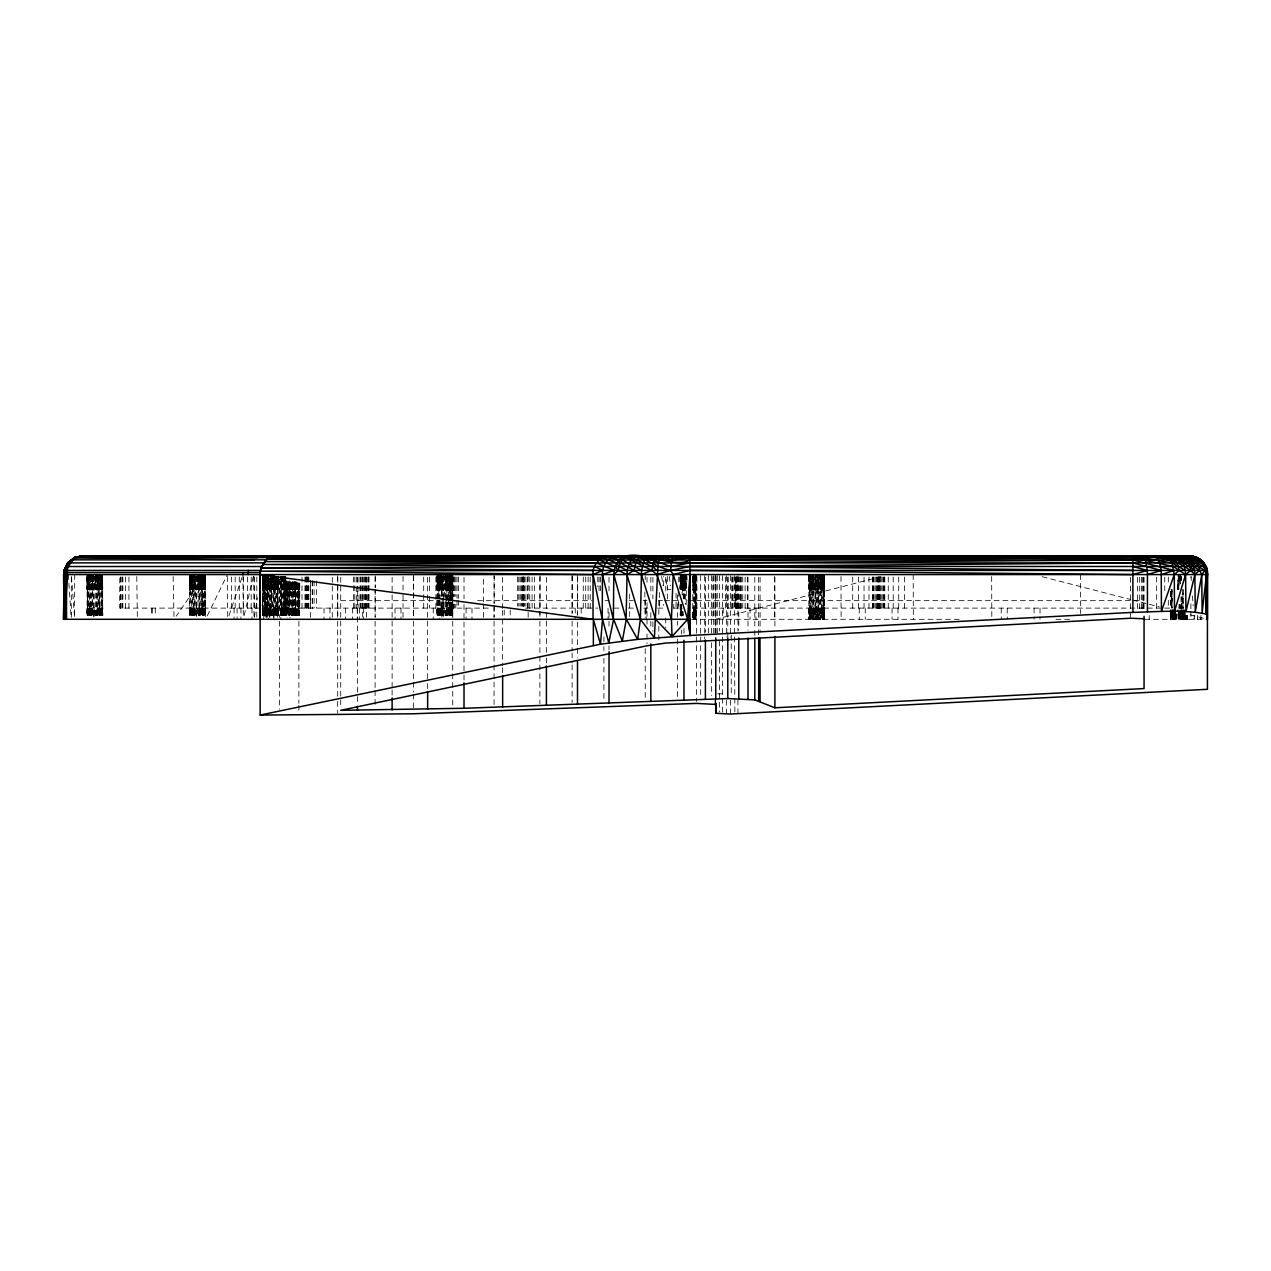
<?xml version="1.0" encoding="UTF-8"?>
<svg xmlns="http://www.w3.org/2000/svg" width="1271" height="1271" viewBox="0 0 1271 1271"><rect width="100%" height="100%" fill="white"/><g stroke="black" fill="none" stroke-linecap="round" stroke-linejoin="round"><path stroke-width="0.75" stroke-dasharray="5 3.75" d="M71.287 617.341L71.335 574.571M88.525 615.561L87.445 574.571L87.302 615.561L87.969 574.571L88.096 615.561M93.244 574.571L92.179 615.561L92.211 574.571M95.484 615.561L95.118 574.571M101.823 615.561L102.236 574.571M190.936 608.11L191.349 615.561L191.397 574.571L190.555 589.474L189.729 574.571L189.681 615.561L189.887 574.571L191.111 615.561M195.829 574.571L194.765 615.561L194.797 576.43M203.535 615.561L204.138 574.571L204.409 589.474L205.155 574.571L204.853 615.561L204.409 574.571M205.346 608.11L205.267 615.561L205.346 574.571L205.298 589.474L197.831 589.474L197.831 576.43M262.668 615.561L262.573 574.571L262.573 615.561L263.447 574.571L263.828 589.474L264.304 578.289M266.322 617.341L266.322 578.448M267.45 617.341L267.45 578.448M268.864 615.561L268.562 608.11L267.673 615.561L267.688 574.571M269.945 617.341L269.945 578.448M270.818 589.474L270.596 574.571L270.723 615.561L270.802 574.571L272.312 615.561M278.015 580.148L277.936 589.474L278.127 576.43L278.238 615.561L277.269 580.148M278.238 608.11L278.238 615.561L278.238 608.11L278.095 615.561L277.936 608.11L277.253 615.561L277.3 576.43M278.238 580.148L278.238 589.474L270.723 589.474L271.073 574.571M280.478 608.11L280.684 615.561L280.573 576.43L280.875 619.295M289.772 580.879L288.867 615.561L288.882 582.023M291.885 615.561L291.552 580.879M296.159 608.11L296.079 615.561L296.111 580.879M296.159 589.474L295.952 582.023L295.65 615.561L295.65 582.023L295.396 615.561L295.412 582.023L295.222 589.474L294.332 582.023L294.348 615.561M299.321 589.474L299.321 583.882L298.939 615.561L298.399 583.882M299.321 615.561L299.13 608.11M310.474 617.341L310.474 580.402M332.271 617.341L332.287 576.51M337.721 617.309L337.768 575.731M366.572 617.341L366.588 576.51M403.018 617.341L403.034 592.064M403.034 590.125L403.05 576.51M437.176 600.659L437.208 615.561L437.589 600.659M441.911 617.341L441.911 597.894M441.911 595.956L442.117 576.43M445.39 615.561L445.152 574.571L446.423 600.659M451.745 615.561L451.745 602.518M452.667 574.571L452.683 589.474L452.571 574.571L452.683 589.474L445.168 589.474L445.057 576.43M452.683 608.11L452.603 615.561L452.555 577.002M483.504 617.341L483.504 603.741M483.52 601.787L483.52 576.51M528.148 617.341L528.164 609.572M528.164 607.617L528.18 576.51M577.638 615.402L577.638 574.571M680.779 604.376L680.541 615.561L680.207 608.11M685.323 574.571L685.323 589.474L685.164 576.43M694.935 619.295L694.935 574.571M695.523 576.43L695.571 589.474L695.682 574.571L695.873 619.295L695.348 574.571M808.896 608.11L809.071 619.295L809.738 574.571L809.738 619.295L809.436 608.11M813.98 619.295L813.98 576.43M818.27 608.11L817.078 619.295L816.999 574.571L818.746 619.295L818.81 574.571L818.27 589.474M823.592 619.295L823.592 574.571M824.466 608.11L824.418 619.295L824.164 574.571L823.719 619.295M816.903 576.43L817.11 589.474L824.529 589.474L824.514 574.571L824.529 619.295M1170.686 609.969L1170.496 619.295L1170.686 609.969L1170.702 619.295L1171.687 609.969M1171.973 613.702L1172.323 619.295L1171.798 613.702M1181.045 613.702L1180.489 619.295L1179.996 609.969L1179.011 619.295L1178.71 609.969L1178.646 619.295L1179.329 613.702M1178.741 576.43L1178.757 589.474L1179.011 574.571M1185.239 615.561L1185.033 619.295L1184.779 613.702M1186.161 619.295L1186.145 615.561M1187.638 619.295L1186.987 615.561M88.716 576.43L87.953 589.474L87.985 574.571M90.114 615.561L90.114 574.571M99.98 615.561L100.393 574.571M191.667 615.561L191.857 608.11L192.572 615.561L192.938 574.571L191.762 615.561M197.926 608.11L197.831 615.561L198.181 574.571L199.261 615.561M202.995 615.561L202.979 574.571M264.304 574.571L264.352 615.561L263.462 574.571M265.957 617.341L265.957 574.571L264.749 589.474L264.463 574.571L265.48 615.561L265.591 574.571M270.818 608.11L270.802 615.561L270.723 608.11M275.886 615.561L275.886 576.43M281.892 580.148L281.352 589.474L281.384 576.43L281.479 615.561L281.256 576.43M283.512 615.561L283.56 578.941M284.354 589.474L284.656 576.43L284.545 615.561L284.545 576.43M286.468 589.474L285.689 576.43L286.674 615.561L286.801 582.023L286.468 589.474L285.292 576.43M288.882 589.474L288.787 582.023L288.724 615.561L288.882 608.11M297.08 615.561L297.112 582.833M437.875 598.784L437.907 574.571L438.257 598.784M440.036 615.561L440.052 608.11L440.894 615.561M681.828 576.43L681.081 589.474L681.097 574.571L680.207 589.474L680.43 574.571L680.414 589.474L680.541 576.43L681.081 589.474L684.322 589.474L685.037 576.43M693.521 619.295L693.521 574.571M810.898 619.295L811.041 608.11L812.121 619.295L812.121 574.571L811.041 589.474L810.739 574.571L809.722 589.474L809.754 574.571L809.754 619.295L809.722 608.11L810.58 619.295L811.041 608.11L810.898 574.571M811.883 619.295L811.883 574.571M817.078 619.295L817.078 574.571M822.162 619.295L822.162 574.571M1173.53 619.295L1174.531 609.969M1174.754 609.969L1175.421 619.295L1175.008 613.702M1178.741 609.969L1178.725 619.295L1177.709 609.969M1194.184 615.402L1194.184 619.295L1193.898 615.402M1197.377 615.402L1197.361 619.295L1197.091 615.402M92.02 574.571L91.21 589.474L87.079 589.474L87.143 574.571L87.667 589.474M87.302 608.11L87.095 615.561L87.254 608.11L102.76 608.11L102.744 615.561L102.649 574.571L102.411 615.561L102.316 608.11M87.079 608.11L87.127 615.561L87.079 574.571L87.127 589.474L87.302 576.43M90.336 615.561L90.352 574.571L89.177 615.561L89.272 608.11L89.987 615.561L90.13 608.11L90.972 615.561M189.887 589.474L189.76 574.571L189.681 589.474L193.796 589.474L194.606 574.571M267.291 578.289L266.688 589.474L262.573 589.474L262.604 578.289M262.62 589.474L262.795 574.571L263.161 589.474M281.924 615.561L281.352 608.11L280.494 615.561L280.684 576.43M283.973 589.474L283.735 576.43L283.767 615.561L284.021 578.941M284.354 608.11L284.116 615.561L284.609 608.11L285.133 615.561L284.64 608.11L284.291 615.561L283.528 608.11L283.385 615.561L282.543 576.43M286.992 582.023L287.008 615.561M375.263 575.731L375.231 587.615L375.104 575.731M413.663 575.731L413.52 617.309L413.488 575.731M452.826 599.483L452.762 617.309L452.73 575.731M452.826 597.513L452.905 575.731M494.228 575.731L494.133 603.455L494.054 575.731M540.08 575.731L539.953 609.397L539.889 575.731M683.401 598.784L683.464 574.571L682.384 589.474L682.098 574.571L682.384 589.474M809.722 589.474L808.896 574.571L808.849 589.474L812.979 589.474L813.774 574.571M809.071 589.474L808.849 574.571L809.436 589.474M96.675 615.561L96.66 574.571M204.536 574.571L205.235 615.561M272.169 615.561L272.137 574.571M289.867 615.561L289.55 582.023M295.714 608.11L296.35 615.561L296.207 608.11M446.598 615.561L446.645 602.518M452.126 577.002L452.206 615.561L452.412 577.002M663.653 585.74L663.716 576.43M818.429 619.295L818.429 574.571M823.719 574.571L823.179 608.11L824.164 619.295L824.212 608.11L823.322 619.295L822.607 574.571L822.162 589.474L821.543 574.571L820.605 619.295L820.192 574.571L819.366 589.474M1180.123 609.969L1180.076 619.295L1179.52 613.702M1181.553 619.295L1182.173 613.702M1185.827 615.561L1185.366 619.295M101.664 576.43L102.077 589.474L102.395 574.571L102.316 589.474M277.745 615.561L277.729 576.43M299.114 583.882L299.13 589.474L298.59 583.882M452.555 589.474L452.492 574.571L452.365 589.474L452.317 574.571L451.999 589.474L450.935 574.571L450.315 600.659L450.315 574.571M264.018 615.561L263.161 608.11M268.721 574.571L268.483 619.295M289.089 582.023L289.756 589.474L289.836 582.023M437.875 600.659L437.796 615.561L437.589 608.11M443.166 574.571L442.991 595.066M681.081 604.376L681.002 615.561L680.779 608.11M686.197 604.376L686.356 574.571M815.013 574.571L815.013 619.295M1172.736 619.295L1173.038 613.702M1178.408 576.43L1177.55 589.474L1178.122 574.571M87.127 589.474L87.318 574.571M88.811 574.571L88.859 615.561L88.35 608.11M91.448 615.561L91.401 574.571M189.903 574.571L189.713 589.474L189.681 574.571M189.713 608.11L189.84 615.561L190.253 608.11M194.034 615.561L193.986 574.571L192.715 589.474L192.509 574.571L191.54 589.474M204.583 615.561L203.996 589.474L204.981 574.571L176.272 616.101M264.67 615.561L264.749 608.11L264.559 615.561M266.926 615.561L266.878 574.571M277.475 615.561L277.571 608.11M277.809 589.474L277.92 580.148M280.605 615.561L280.684 608.11M282.226 576.43L282.257 615.561L281.733 608.11M282.575 615.561L282.67 608.11L282.464 615.561M286.452 580.879L285.578 615.561L285.514 576.43L284.831 615.561L285.054 580.148M285.546 615.561L285.641 608.11L286.277 615.561M288.04 580.879L288.12 615.561L287.532 608.11M295.793 582.023L296.207 589.474M437.208 598.784L437.224 574.571L437.875 589.474L438.733 574.571L438.876 598.784M437.208 608.11L437.303 615.561L437.002 608.11M438.876 600.659L438.781 615.561L438.257 600.659M439.099 615.561L439.194 608.11L439.909 615.561L440.052 608.11M441.355 615.561L441.45 602.518M452.412 574.571L452.238 589.474L451.459 574.571L451.094 600.659M667.593 576.43L667.434 600.659M680.335 615.561L680.414 608.11M682.019 611.844L681.987 615.561L681.463 604.376M682.305 615.561L682.352 611.844L682.718 615.561M695.078 619.295L695.078 574.571M695.428 589.474L695.587 576.43M810.12 589.474L810.739 574.571L810.58 619.295L810.12 608.11M810.723 589.474L811.676 574.571L811.899 589.474L813.17 574.571L813.17 619.295L811.899 608.11L811.676 619.295L810.723 608.11M824.259 574.571L824.418 619.295L824.402 608.11M1172.196 619.295L1172.339 609.969M1172.545 619.295L1172.656 609.969L1172.386 619.295L1171.862 609.969M1173.768 613.702L1173.705 619.295L1172.863 609.969M1174.928 609.969L1174.817 619.295L1173.753 609.969L1173.768 619.295L1173.276 613.702M1176.358 613.702L1176.279 619.295L1175.659 613.702M1185.986 619.295L1185.938 615.561M91.703 576.43L91.528 589.474L94.133 589.474L94.991 576.43M100.838 574.571L101.426 615.561L101.616 574.571M189.776 615.561L189.887 608.11M267.164 578.289L267.021 589.474L269.627 589.474L270.358 578.289M277.571 615.561L277.078 576.43L277.3 589.474L277.555 580.148M299.448 615.561L299.4 583.882L299.448 589.474L288.215 589.474L288.31 582.023L286.769 615.561M294.602 582.023L294.793 589.474L294.904 582.023M298.399 582.833L298.32 615.561L297.732 583.882M684.831 576.43L684.656 598.784M692.695 582.023L692.981 574.571L693.521 589.474L693.791 574.571L694.665 619.295L694.935 608.11L695.507 619.295L694.729 574.571L694.935 589.474L695.301 576.43M97.819 574.571L98.089 608.11L98.455 615.561L98.836 574.571L99.694 615.561L98.836 574.571M200.405 574.571L201.04 615.561L201.406 576.43M273.98 619.295L274.266 578.289L275.108 615.561M273.964 615.561L274.091 608.11L274.25 615.561L274.79 608.11L275.156 615.561M295.396 582.023L295.285 589.474L295.19 582.023M448.52 596.925L448.727 576.43M448.52 598.784L448.409 615.561L447.996 602.518M820.367 589.474L820.573 576.43M820.367 608.11L820.192 619.295L819.366 608.11M1183.396 613.702L1182.713 619.295M92.084 615.561L92.211 608.11M99.535 589.474L99.742 576.43M194.67 615.561L194.797 608.11M202.121 589.474L201.438 574.571L201.882 608.11L202.264 615.561L202.375 574.571L203.169 615.561M267.561 615.561L267.688 608.11M275.235 576.43L275.013 589.474L274.329 574.571L274.79 589.474L275.283 576.43L275.886 589.474L276.427 576.43M293.013 615.561L293.045 582.023M442.991 602.518L442.101 615.561L442.117 608.11M449.441 600.659L449.696 574.571L450.315 589.474L450.76 574.571L451.094 589.474M692.711 585.74L692.87 576.43M813.98 608.11L813.774 619.295L812.391 574.571L812.058 589.474M823.179 608.11L822.782 619.295L822.194 608.11L821.447 619.295L821.543 574.571L822.194 589.474L822.782 574.571L823.179 589.474M1200.904 615.402L1200.841 619.295L1200.539 615.402M95.182 615.561L95.341 608.11M99.773 574.571L100.393 589.474L100.679 574.571M192.572 615.561L192.715 608.11L193.573 615.561M203.757 589.474L203.424 574.571L202.979 589.474L202.375 574.571L201.882 589.474L201.215 574.571L200.675 589.474L199.817 574.571L199.309 589.474L199.245 574.571M265.48 615.561L265.623 608.11L266.465 615.561M275.569 580.148L275.918 589.474L276.125 576.43M288.724 608.11L288.867 615.561M293.935 582.023L293.982 615.561L293.998 582.023L293.792 589.474L293.474 582.023L293.172 589.474L292.584 582.023L292.394 615.561L293.251 580.879M297.176 583.882L297.08 589.474L296.763 582.023M445.104 615.561L445.247 608.11M450.585 574.571L450.315 589.474L449.791 574.571L449.219 600.659M683.178 611.844L683.115 615.561L682.749 611.844M822.162 589.474L822.448 574.571M1173.514 609.969L1173.324 619.295L1172.529 609.969M1174.912 613.702L1174.801 619.295L1174.325 613.702M1178.646 613.702L1178.535 619.295L1178.185 613.702M190.253 589.474L190.555 574.571M281.066 589.474L281.32 576.43M437.589 598.784L437.875 574.571M695.507 574.571L695.205 589.474L694.792 576.43M90.289 589.474L90.622 574.571M192.874 589.474L193.208 574.571L193.399 615.561M266.116 574.571L264.797 617.341L264.718 574.571M283.973 576.43L283.671 589.474L283.338 576.43M683.401 589.474L683.75 574.571M102.49 574.571L102.76 589.474L95.246 589.474L95.595 574.571M97.915 615.561L98.089 608.11L97.517 615.561M200.5 615.561L200.675 608.11L200.103 615.561M273.392 615.561L273.567 608.11L273.932 615.561M291.297 615.561L291.472 608.11L290.9 615.561M447.821 615.561L447.996 608.11L447.424 615.561M817.015 589.474L817.364 574.571L818.492 589.474L819.001 574.571L819.588 619.295M1180.123 574.571L1180.108 583.882M1181.236 619.295L1181.458 609.969L1180.648 619.295L1180.219 609.969M1185.192 609.969L1184.969 619.295L1184.858 609.969L1184.429 619.295L1183.937 609.969M101.172 589.474L101.505 576.43M276.427 615.561L276.887 580.148M294.57 589.474L294.761 582.023L294.284 589.474M694.284 589.474L694.617 576.43M822.941 589.474L823.322 574.571L823.592 589.474L824.339 574.571L824.529 589.474L824.514 574.571M102.173 576.43L101.823 589.474L101.553 574.571M438.988 615.561L439.194 608.11M682.193 615.561L682.289 611.844M99.932 576.43L100.425 589.474L100.79 576.43M203.424 574.571L202.979 589.474L203.598 574.571L203.996 589.474M275.886 589.474L276.268 576.43M693.06 576.43L693.553 589.474L693.95 574.571M93.466 576.43L93.069 589.474L91.734 574.571M101.172 608.11L100.949 615.561L100.425 608.11L100.059 615.561M268.896 578.289L268.562 589.474L267.212 574.571M289.756 589.474L289.979 582.023M297.636 615.561L297.938 582.833M451.094 602.518L450.871 615.561L450.315 602.518L449.839 615.561M684.513 574.571L684.656 589.474L686.197 589.474L686.594 576.43M692.774 577.002L692.79 619.295L693.521 608.11L693.95 619.295L694.284 608.11M822.941 608.11L822.607 619.295L822.162 608.11L821.638 619.295L821.066 608.11L820.399 619.295L819.859 608.11L819.001 619.295L818.492 608.11L817.364 619.295L817.015 608.11L816.888 619.295L815.299 574.571L814.838 589.474L813.504 574.571L813.297 589.474L815.903 589.474L816.888 574.571M1177.963 589.474L1178.36 576.43M290.122 589.474L290.376 582.023M438.002 615.561L438.257 608.11M681.463 608.11L681.653 615.561M1180.33 583.882L1180.584 576.43L1180.902 580.148M101.14 615.561L101.41 608.11M203.725 615.561L203.996 608.11M276.633 615.561L276.887 608.11M297.827 615.561L298.081 608.11M451.062 615.561L451.3 577.002M694.522 608.11L694.125 619.295L693.553 608.11L692.981 619.295L692.504 609.969M96.866 615.561L97.041 574.571L97.232 615.561M98.63 574.571L98.089 589.474L97.232 574.571L96.723 589.474L95.738 576.43M199.404 615.561L199.626 574.571L199.769 615.561M271.978 589.474L272.391 578.289M271.359 578.289L272.201 589.474L272.709 574.571L273.567 589.474L274.123 574.571M291.043 582.023L291.472 589.474L291.758 582.023M446.423 589.474L446.963 574.571L447.519 600.659M99.869 574.571L99.297 589.474L98.725 576.43M100.425 589.474L101.013 574.571M294.109 582.023L293.808 615.561L293.379 582.023M693.553 589.474L694.125 574.571M274.79 608.11L274.472 615.561L275.013 608.11M295.921 615.561L295.841 608.11L295.682 615.561L294.761 608.11L294.808 580.879M1182.062 609.969L1182.252 619.295L1182.491 613.702M88.35 589.474L88.891 576.43M190.936 589.474L191.556 574.571L191.857 589.474L191.73 574.571M281.733 589.474L282.13 580.148M284.926 589.474L284.815 576.43L285.022 589.474L285.419 580.148M438.257 589.474L438.892 574.571L439.194 598.784M682.019 576.43L681.463 589.474L681.129 576.43M87.62 615.561L87.953 608.11M190.205 615.561L190.555 608.11M263.097 615.561L263.447 608.11M281.002 615.561L281.352 608.11M437.526 615.561L437.875 608.11L438.447 615.561M680.732 615.561L681.081 608.11M809.722 608.11L809.198 619.295L809.071 608.11M1172.323 619.295L1172.593 613.702M275.918 608.11L276.061 615.561M296.731 615.561L297.112 608.11L297.493 615.561M449.966 615.561L450.347 608.11L450.601 615.561M90.813 615.561L90.702 576.43M266.306 615.561L266.259 578.289M440.735 615.561L441.228 598.387M812.979 608.11L812.391 619.295L812.058 608.11M437.589 589.474L437.224 574.571L437.002 589.474L441.132 589.474L441.927 574.571M93.736 615.561L94.133 608.11L94.785 615.561M97.597 589.474L98.328 576.43M196.322 615.561L196.115 574.571L195.67 589.474L194.32 574.571L194.113 589.474L196.719 589.474L197.704 574.571L197.926 589.474L197.911 574.571L199.086 589.474M200.183 589.474L201.009 574.571L201.183 589.474M269.214 615.561L269.007 574.571M272.677 615.561L273.71 578.289M290.519 582.023L291.472 615.561L291.409 582.023L291.472 589.474M290.821 608.11L290.582 615.561L290.122 608.11L289.359 615.561M443.643 615.561L444.056 602.518M447.519 589.474L448.345 574.571L448.52 589.474M447.519 602.518L447.106 615.561L446.645 608.11L445.883 615.561M815.903 608.11L815.299 619.295L814.838 608.11L813.504 619.295L813.297 608.11M1181.522 580.148L1181.553 576.43M1180.695 613.702L1180.203 619.295L1180.791 613.702M262.922 574.571L263.447 589.474L264.082 578.289M292.251 615.561L292.695 608.11L293.077 615.561M295.444 615.561L295.984 608.11M1182.602 609.969L1182.046 619.295L1181.585 609.969M1183.857 613.702L1183.523 619.295L1183.237 613.702M99.074 615.561L99.535 608.11M202.121 608.11L201.66 615.561L201.183 608.11M292.457 615.561L292.918 608.11M448.981 615.561L449.441 602.518M820.605 619.295L821.288 608.11M1182.252 619.295L1182.602 613.702L1181.839 619.295L1181.156 609.969M88.954 589.474L89.796 576.43M264.432 589.474L265.162 578.289M282.353 589.474L282.956 580.148M286.118 582.023L285.641 589.474L285.482 580.148M296.588 615.561L297.08 608.11M438.876 589.474L439.83 574.571L440.052 598.784M682.066 595.066L682.908 576.43M1183.682 609.969L1183.079 619.295L1182.967 609.969M287.532 589.474L288.024 582.023M290.821 589.474L291.313 582.023M445.041 574.571L444.056 600.659M1179.885 576.43L1179.393 583.882L1178.725 574.571L1178.662 589.474M272.995 615.561L273.567 608.11M292.648 615.561L293.394 608.11L293.363 615.561L293.792 608.11L294.078 615.561L294.761 608.11L294.936 615.561L294.284 608.11M262.176 605.679L264.4 578.448M91.242 576.43L90.13 589.474L89.923 574.571M266.576 578.289L265.623 589.474L265.401 574.571M284.323 580.148L283.528 589.474L283.512 576.43L282.67 589.474L282.4 576.43M287.453 582.023L286.817 589.474L286.706 582.023M684.354 576.43L683.258 598.784M95.976 615.561L96.723 608.11L97.057 615.561M198.562 615.561L199.309 608.11L199.642 615.561M271.454 615.561L272.201 608.11L272.55 615.561M95.706 615.561L96.501 608.11M198.292 615.561L199.086 608.11M271.2 615.561L271.978 608.11M289.105 615.561L289.899 608.11L290.217 615.561M445.628 615.561L446.423 602.518M1176.628 619.295L1177.137 609.969M254.343 617.341L257.298 597.894M244.159 615.561L253.755 574.571L254.025 617.341M229.002 615.561L242.968 574.571L243.285 617.341M207.284 615.847L227.334 574.571M715.605 619.295L880.835 576.716M670.866 589.474L667.434 589.474L665.623 576.43M692.409 589.474L695.873 589.474L695.873 619.295M340.723 600.659L439.528 600.659M477.531 600.659L591.682 600.659M605.075 600.659L609.016 600.659M629.224 600.659L633.18 600.659M643.062 600.659L647.018 600.659M658.616 600.659L662.525 600.659M664.463 600.659L670.31 600.659M672.264 600.659L678.253 600.659M687.865 600.659L1144.059 600.659M488.334 608.11L119.649 608.11L119.808 577.002M525.59 608.11L594.145 608.11M595.718 608.11L597.799 608.11M613.988 608.11L620.423 608.11M628.367 608.11L634.324 608.11M643.746 608.11L647.749 608.11M657.536 608.11L663.637 608.11L663.637 604.376M673.312 608.11L682.352 608.11M692.409 608.11L1160.82 608.11M1164.76 608.11L1173.467 608.11M1178.598 608.11L1184.191 608.11M691.758 619.295L961.782 619.295M1055.899 619.295L1072.724 619.295M1144.742 619.295L1207.434 619.295M717.543 693.839L725.36 693.839M1042.22 576.716L1130.602 599.483M1132.525 599.991L1159.422 606.918M1190.164 614.83L1203.605 618.294M661.651 576.43L663.065 585.74M669.309 576.43L670.421 585.74M1174.706 613.702L1175.516 619.295L1175.58 609.969L1175.627 619.295M684.847 574.571L686.197 589.474M444.056 608.11L444.707 615.561M269.627 608.11L270.278 615.561M196.719 608.11L197.37 615.561M438.876 608.11L439.512 615.561M282.353 608.11L282.988 615.561M264.432 608.11L265.083 615.561M191.54 608.11L192.175 615.561M88.954 608.11L89.59 615.561M1180.203 574.571L1180.648 580.148L1180.457 574.571M289.295 582.023L289.899 589.474M96.501 589.474L95.325 574.571L95.341 589.474M1179.154 576.43L1179.71 583.882M71.478 576.51L74.576 617.341L74.735 574.571M447.519 608.11L448.075 615.561M273.074 608.11L273.63 615.561M200.183 608.11L200.739 615.561M97.597 608.11L98.153 615.561M1191.34 580.402L1191.054 576.51L1190.911 580.402M1192.468 595.956L1193.183 605.679M441.132 608.11L441.657 615.561L441.45 608.11M287.897 608.11L288.422 615.561L288.215 608.11M266.688 608.11L267.228 615.561M193.796 608.11L194.336 615.561M91.21 608.11L91.75 615.561L91.528 608.11M68.332 574.571L71.16 617.341M1180.743 576.43L1180.966 580.148M294.205 615.561L293.172 608.11M1182.999 613.702L1183.285 619.295L1183.746 609.969L1184.747 619.295L1184.54 613.702M821.288 589.474L820.605 574.571L821.066 589.474L820.399 574.571L819.859 589.474L819.588 574.571M449.441 589.474L448.552 574.571L447.996 600.659M292.584 582.023L292.918 589.474M292.362 582.023L292.695 589.474L293.649 582.023L293.823 589.474L293.537 582.023M446.423 608.11L446.741 615.561M1178.408 574.571L1178.868 585.74M686.642 574.571L686.944 582.023M93.53 574.571L94.133 589.474M683.814 576.43L684.322 598.784M443.293 615.561L442.991 608.11L443.102 615.561M441.132 589.474L440.544 574.571L440.195 589.474L440.274 574.571L439.194 589.474L439.051 574.571M287.596 582.023L287.897 589.474L280.478 589.474L280.684 580.148L280.684 589.474M195.956 615.561L195.67 608.11L195.782 615.561M100.393 608.11L100.695 615.561M93.371 615.561L93.069 608.11L93.18 615.561M296.826 582.023L297.112 589.474L297.096 582.023M290.709 582.023L290.995 589.474M272.661 578.289L273.074 589.474M1185.509 615.561L1185.636 619.295M451.094 608.11L451.348 615.561L451.316 608.11M297.859 608.11L298.097 615.561M294.57 608.11L294.808 615.561M284.18 576.43L284.64 589.474M280.891 576.43L281.352 589.474M276.649 608.11L276.903 615.561M203.757 608.11L204.011 615.561M1173.753 609.969L1174.039 619.295M440.052 600.659L440.433 615.561M265.989 615.561L265.766 608.11L265.814 615.561M193.097 615.561L192.874 608.11L192.922 615.561M90.289 608.11L90.511 615.561M694.173 576.43L694.522 589.474M297.938 583.882L298.081 589.474M276.649 580.148L276.887 589.474M101.06 576.43L101.41 589.474M87.667 608.11L87.874 615.561M1184.095 619.295L1183.857 609.969L1183.809 619.295L1183.603 613.702M822.162 608.11L822.448 619.295M693.521 608.11L693.791 619.295M276.442 580.148L276.649 589.474M448.52 608.11L448.679 615.561M173.126 576.51L174.016 617.341M98.598 608.11L98.757 615.561M88.97 574.571L89.272 589.474L89.129 574.571M1181.267 576.43L1181.331 580.148M1174.976 609.969L1175.151 619.295M447.742 574.571L447.996 589.474L447.154 574.571L446.645 600.659M294.634 582.023L294.761 589.474M284.926 608.11L285.054 615.561M273.313 574.571L273.567 589.474M267.021 608.11L267.148 615.561M194.113 608.11L194.256 615.561M824.085 608.11L824.259 619.295M644.81 592.064L645.207 617.341M204.901 608.11L205.028 615.561M1178.042 613.702L1178.122 619.295M683.035 574.571L683.258 589.474L683.226 574.571M268.562 608.11L268.674 615.561M205.044 576.51L205.584 617.341M136.775 576.51L137.332 617.341M1170.782 613.702L1170.845 619.295L1171.29 609.969L1171.258 619.295L1171.385 613.702M813.805 576.43L813.98 589.474M449.441 608.11L449.537 615.561L449.219 602.518M267.546 578.289L267.688 589.474M194.622 576.43L194.797 589.474M92.036 576.43L92.211 589.474M452.365 608.11L452.444 615.561M273.916 574.571L274.091 589.474M102.458 608.11L102.522 615.561M98.423 574.571L98.598 589.474M87.159 576.43L87.302 589.474M681.939 574.571L682.066 589.474M451.999 589.474L451.872 574.571L451.745 600.659M288.152 582.023L288.215 589.474M277.999 576.43L278.127 589.474M277.459 576.43L277.571 589.474M227.35 576.51L227.716 617.341M680.954 574.571L681.081 589.474M437.764 574.571L437.875 589.474M263.319 574.571L263.447 589.474M205.235 574.571L205.346 589.474L205.33 574.571M190.428 574.571L190.555 589.474M87.842 574.571L87.953 589.474M734.86 711.919L734.288 575.731M440.195 608.11L440.243 615.561M991.666 576.51L991.825 617.341M913.182 574.571L913.341 619.295M446.582 574.571L446.645 589.474L445.517 574.571L445.168 589.474L445.231 574.571M283.767 608.11L283.798 615.561M262.573 608.11L262.604 615.561M204.981 574.571L205.044 589.474M1172.863 613.702L1172.879 619.295M840.989 576.51L841.132 619.295M774.42 576.51L774.547 619.295M712.856 576.51L712.983 619.295M678.253 591.333L678.285 608.11M437.875 608.11L437.891 615.561M437.049 589.474L437.002 574.571L437.049 598.784M284.64 608.11L284.656 615.561M283.767 576.43L283.814 589.474M1080.493 574.571L1080.541 613.464M680.414 574.571L680.414 589.474M440.02 574.571L440.052 589.474L441.323 574.571L441.45 595.066M262.779 574.571L262.779 589.474M192.699 574.571L192.715 589.474M1190.911 603.741L1190.911 609.572M1190.911 611.51L1190.911 619.295M1183.492 589.474L1183.492 608.11M1182.936 593.207L1182.967 608.11M1182.475 589.474L1182.713 608.11M1182.014 596.925L1182.014 608.11M1181.601 608.11L1181.49 596.925L1181.379 608.11M1181.013 596.925L1181.013 608.11M1180.123 604.376L1180.139 608.11M1179.917 604.376L1179.917 608.11M1179.027 604.376L1179.027 608.11M1174.34 613.464L1174.34 619.295M1172.18 589.474L1172.132 608.11L1171.973 591.333M1171.751 589.474L1171.751 608.11M1171.369 591.333L1171.369 608.11L1171.084 589.474M1170.67 591.333L1170.718 608.11M1170.496 591.333L1170.543 608.11M1168.303 577.002L1168.303 582.833M1168.303 600.325L1168.303 608.11M1164.76 577.002L1164.76 590.602M1156.674 577.002L1156.674 608.11M1149.222 615.561L1149.222 619.295M1144.059 577.32L1144.059 610.43M1143.503 577.32L1143.503 610.493M1142.708 577.32L1142.708 610.398M1141.406 577.32L1141.406 610.334M1139.674 577.32L1139.674 610.287M1137.609 577.32L1137.609 610.287M1130.38 577.32L1130.38 618.246M1040.012 608.11L1040.012 619.295M1034.07 608.11L1034.07 619.295M1007.22 608.11L1007.22 619.295M1001.246 608.11L1001.246 619.295M904.523 577.002L904.523 608.11M898.724 577.002L898.724 608.11M898.009 608.11L898.009 619.295M893.211 577.002L893.211 608.11M892.067 608.11L892.067 619.295M888.254 577.002L888.254 608.11M884.775 577.002L884.775 608.11M884.123 577.002L884.123 608.11M883.44 577.002L883.44 608.11M882.185 577.002L882.185 608.11M881.057 577.002L881.025 608.11M880.104 577.002L880.104 608.11M879.405 577.002L879.405 608.11M879.087 577.002L879.087 608.11M878.801 577.002L878.801 608.11M878.436 577.002L878.436 608.11M878.15 577.002L878.15 608.11M877.848 577.002L877.848 608.11M877.133 577.002L877.133 608.11M876.227 577.002L876.196 608.11M875.068 577.002L875.068 608.11M873.797 577.002L873.797 608.11M873.113 577.002L873.113 608.11M872.478 577.002L872.478 608.11M868.983 577.002L868.983 608.11M865.217 608.11L865.217 619.295M864.042 577.002L864.042 608.11M859.244 608.11L859.244 619.295M858.529 577.002L858.529 608.11M852.714 577.002L852.714 608.11M815.489 576.51L815.489 619.295M808.849 574.571L808.849 619.295M774.897 577.32L774.897 628.43M760.09 577.32L760.09 632.322M758.66 577.32L758.66 635.993M755.991 608.11L755.991 619.295M754.799 577.32L754.799 628.446M754.799 630.432L754.799 636.39M750.049 608.11L750.049 619.295M747.999 577.32L747.999 630.209M747.618 577.002L747.618 608.11M745.124 577.002L745.124 608.11M742.757 577.002L742.757 608.11M741.438 577.002L741.438 608.11M740.643 577.002L740.643 608.11M740.183 577.002L740.183 608.11M739.039 577.002L739.039 608.11M738.864 577.002L738.785 630.066M737.943 575.731L737.943 631.099M737.943 699.987L737.943 713.762M737.387 577.002L737.53 608.11M736.958 577.002L736.958 608.11M736.703 577.002L736.799 608.11M736.513 577.002L736.433 608.11M736.274 577.002L736.274 608.11M735.131 577.002L735.131 608.11M733.049 577.002L733.049 608.11M732.589 577.002L732.589 608.11M731.794 577.002L731.794 608.11M731.238 635.214L731.238 693.839M730.539 575.731L730.539 637.057M730.539 700.21L730.539 714.032M728.108 577.002L728.108 608.11M727.79 577.32L727.79 630.019M727.79 631.989L727.79 637.851M726.361 575.731L726.361 637.057M726.361 700.242L726.361 714.064M725.614 577.002L725.614 608.11M723.199 608.11L723.199 619.295M722.579 575.731L722.579 712.03M719.497 575.731L719.497 631.115M719.497 640.965L719.497 711.871M717.273 575.731L717.273 633.037M715.986 575.731L715.986 632.99M715.748 577.32L715.748 632.021M715.589 575.731L715.589 633.149M715.589 700.448L715.589 704.404M715.065 575.731L715.065 633.085M715.065 700.051L715.065 703.991M713.682 575.731L713.682 633.037M711.41 575.731L711.41 632.99M711.41 642.776L711.41 695.618M708.344 575.731L708.344 632.974M705.405 577.32L705.405 632.116M704.69 575.731L704.69 638.82M700.671 575.731L700.671 697.414M696.921 577.002L696.921 608.11M696.603 575.731L696.603 701.433M686.848 576.51L686.848 582.34M685.307 577.002L685.323 604.376M683.957 577.32L683.957 598.705M683.957 628.414L683.957 634.356M682.352 577.002L682.384 595.066M681.51 577.32L681.51 588.981M681.51 604.567L681.51 616.292M681.51 629.987L681.51 633.895M680.239 604.376L680.207 615.561M680.128 577.002L680.128 588.664M678.762 577.002L678.762 584.771M678.762 602.279L678.762 608.11M677.57 595.066L677.57 617.309M677.554 621.265L677.554 625.205M677.554 639.027L677.554 698.208M676.061 593.207L676.061 608.11M673.789 604.376L673.789 608.11M665.75 577.32L665.75 594.828M665.75 618.008L665.75 627.636M659.649 592.556L659.649 608.11M658.839 600.659L658.839 616.371M658.839 626.19L658.839 643.857M652.897 577.32L652.897 598.705M652.897 621.726L652.897 631.29M650.831 577.32L650.831 594.828M650.831 612.479L650.831 628.239M647.018 577.32L647.018 585.105M647.018 602.613L647.018 624.188M647.018 634.007L647.018 643.809M646.224 608.11L646.224 619.295M645.223 575.731L645.223 579.687M645.223 599.483L645.223 617.309M645.223 648.655L645.223 699.543M629.669 594.018L629.669 617.341M609.016 577.32L609.016 590.936M609.016 612.447L609.016 628.176M609.016 645.859L609.016 649.783M608.046 608.11L608.046 619.295M603.916 636.866L603.916 644.667M603.916 646.621L603.916 650.53M603.916 658.33L603.916 701.274M600.389 577.002L600.389 594.494M599.054 577.002L599.054 594.494M597.799 577.002L597.799 586.725M590.205 577.002L590.205 608.11M588.092 577.002L588.092 608.11M585.724 577.002L585.724 608.11M583.246 577.002L583.246 608.11M581.197 608.11L581.197 619.295M577.495 577.32L577.495 614.322M577.495 622.139L577.495 657.298M575.223 608.11L575.223 619.295M572.109 621.281L572.109 650.99M572.109 652.976L572.109 662.89M572.109 664.876L572.109 702.513M546.403 577.32L546.403 656.011M546.403 657.981L546.403 663.923M539.889 621.265L539.889 703.864M534.598 577.002L534.598 608.11M532.104 577.002L532.104 608.11M529.753 577.002L529.753 608.11M527.624 577.002L527.624 608.11M525.86 577.002L525.86 606.172M524.526 577.002L524.526 606.172M523.7 577.002L523.7 606.172M523.414 577.002L523.414 606.172M523.271 577.002L523.271 606.172M522.826 577.002L522.826 606.172M522.111 577.002L522.111 606.172M521.174 577.002L521.174 606.172M520.046 577.002L520.046 606.172M518.775 577.002L518.775 606.172M517.456 577.002L517.456 606.172M510.195 609.969L510.195 619.295M504.222 609.969L504.222 619.295M502.649 577.32L502.649 608.539M502.649 610.509L502.649 665.686M502.649 667.656L502.649 673.566M494.054 621.249L494.054 680.096M494.054 682.05L494.054 705.58M471.986 608.11L471.986 619.295M466.044 608.11L466.044 619.295M464.01 577.32L464.01 598.705M464.01 604.567L464.01 673.058M464.01 675.012L464.01 680.891M458.37 577.002L458.37 598.387M458.37 600.325L458.37 608.11M457.052 577.002L457.052 598.387M457.052 600.325L457.052 608.11M455.796 577.002L455.796 596.449M455.796 604.218L455.796 608.11M454.653 577.002L454.653 596.449M454.653 604.218L454.653 608.11M453.715 577.002L453.715 596.449M453.715 604.218L453.715 608.11M453 577.002L453 596.449M453 604.218L453 608.11M452.73 621.233L452.73 671.882M452.73 673.821L452.73 704.992M449.966 577.002L449.966 596.449M449.966 598.387L449.966 608.11M448.202 577.002L448.202 596.449M448.202 598.387L448.202 608.11M446.089 577.002L446.089 596.449M446.089 598.387L446.089 608.11M443.722 577.002L443.722 596.449M443.722 598.387L443.722 608.11M443.643 576.51L443.643 617.341M442.34 577.002L442.34 596.449M442.34 598.387L442.117 615.561M441.228 577.002L441.228 596.449M439.194 600.659L439.194 619.295M437.002 600.659L437.002 615.561M435.874 577.002L435.874 608.11M433.22 608.11L433.22 619.295M429.598 577.002L429.598 594.494M429.598 596.449L429.598 608.11M427.644 577.32L427.644 681.574M427.644 683.544L427.644 689.47M423.704 577.002L423.704 608.11M413.488 621.265L413.488 680.319M413.488 682.289L413.488 692.123M413.488 694.093L413.488 707.868M400.985 608.11L400.985 619.295M395.027 608.11L395.027 619.295M392.119 577.32L392.119 592.874M392.119 594.828L392.119 688.024M392.119 690.01L392.119 695.968M375.104 621.281L375.104 688.707M375.104 690.693L375.104 706.549M368.94 577.002L368.94 608.11M368.717 577.002L368.733 608.11M368.129 577.002L368.034 608.11M366.938 577.002L367.16 608.11M365.857 577.002L365.857 608.11M365.492 577.002L365.492 608.11M364.3 577.002L364.3 608.11M363.792 577.002L363.792 608.11M363.506 608.11L363.506 619.295M362.569 577.002L362.664 619.295M361.901 577.002L361.901 608.11M360.742 577.002L360.742 608.11M359.963 577.002L359.963 608.11M359.629 608.11L359.629 619.295M358.057 577.002L358.057 584.771M358.057 586.725L358.057 608.11M357.469 577.32L357.469 588.981M357.469 590.936L357.469 694.601M357.469 696.556L357.469 704.388M357.246 608.11L357.246 619.295M356.309 577.002L356.309 584.771M356.309 586.725L356.309 608.11M354.8 577.002L354.8 608.11M353.64 577.002L353.64 608.11M352.464 608.11L352.464 619.295M345.537 608.11L345.537 619.295M340.723 577.32L340.723 706.406M337.705 575.731L337.705 617.309M337.705 621.249L337.705 699.431M337.705 701.385L337.705 713.11M329.967 608.11L329.967 619.295M324.026 608.11L324.026 619.295M316.574 580.879L316.574 608.11M314.112 580.879L314.112 608.11M312.428 580.879L312.428 608.11M312.221 580.879L312.221 608.11M310.426 580.879L310.426 608.11M308.837 577.002L308.837 608.11M308.488 577.002L308.488 608.11M307.534 577.002L307.534 608.11M307.01 577.002L307.01 608.11M306.581 577.002L306.581 608.11M306.247 577.002L306.025 608.11M305.93 577.002L305.93 608.11M304.961 577.002L304.961 608.11M302.005 577.002L302.005 608.11M299.781 582.833L299.781 608.11M298.876 583.643L298.892 617.309M298.876 621.249L298.876 703.34M298.876 705.294L298.876 713.11M297.732 582.833L297.732 608.11M290.408 582.34L290.408 617.341M289.375 582.34L289.375 617.341M287.119 582.34L287.119 617.341M285.085 578.941L285.085 608.11M279.731 578.941L279.731 608.11M279.493 579.687L279.493 617.309M279.493 621.249L279.493 709.202M277.666 580.402L277.666 617.341M275.632 578.941L275.632 608.11M273.472 578.448L273.472 617.341M271.47 578.941L271.47 608.11M269.214 578.448L269.214 617.341M267.434 578.941L267.434 608.11M263.748 578.941L263.701 619.295M256.821 577.002L256.79 619.295M254.343 577.002L254.343 608.11M252.008 608.11L252.008 619.295M251.181 577.002L251.181 608.11M247.48 577.002L247.48 608.11M243.46 577.002L243.46 608.11M240.95 608.11L240.95 619.295M239.282 577.002L239.282 608.11M237.089 608.11L237.089 619.295M235.183 577.002L235.183 608.11M234.071 608.11L234.071 619.295M231.354 577.002L231.354 608.11M196.322 576.51L196.322 617.341M155.3 608.11L155.3 615.561M152.313 608.11L152.313 615.561M151.44 608.11L151.44 615.561M128.927 577.002L128.927 608.11M125.559 577.002L125.559 608.11M122.842 577.002L122.842 608.11M122.095 577.002L122.095 608.11M120.888 577.002L120.888 608.11M120.427 577.002L120.427 608.11M94.086 576.51L94.086 617.341M93.72 576.51L93.72 617.341M298.494 608.11L298.669 615.561L298.494 608.11M572.172 575.731L572.141 613.353L572.109 575.731M695.761 574.571L695.873 589.474L695.761 574.571M824.418 574.571L824.402 589.474L824.339 574.571M1180.123 613.702L1180.123 619.295L1180.108 613.702M1186.701 615.561L1186.701 619.295L1186.876 615.561M278.222 576.43L278.19 589.474L278.238 576.43M375.215 589.585L375.136 617.309L375.104 589.585M494.133 605.425L494.085 617.309L494.054 605.425M539.937 611.367L539.921 617.309L539.889 611.367M1187.146 615.561L1187.114 619.295L1187.178 615.561M437.351 574.571L437.208 589.474L437.208 574.571M278.127 608.11L278.031 615.561L278.127 608.11M283.973 608.11L283.894 615.561L283.941 608.11M285.959 608.11L285.864 615.561L285.959 608.11M451.999 608.11L451.555 615.561L451.999 608.11M695.745 608.11L695.618 619.295L695.745 608.11M1187.432 615.561L1187.384 619.295L1187.416 615.561M441.657 574.571L441.45 589.474L444.056 589.474L443.436 574.571L442.991 589.474L441.657 574.571M292.123 582.023L291.996 589.474L292.108 582.023M294.761 608.11L294.586 615.561L294.793 608.11M1186.526 615.561L1186.431 619.295L1186.653 615.561M99.297 608.11L98.995 615.561L99.297 608.11M449.219 608.11L448.917 615.561L449.219 608.11M203.01 608.11L203.408 615.561L202.979 608.11M288.724 589.474L288.612 582.023L288.724 589.474M299.448 589.474L299.4 583.882L299.448 589.474M680.239 589.474L680.207 574.571L680.207 589.474M735.845 608.11L735.845 577.002L735.687 608.11"/><path stroke-width="1.5" d="M276.061 556.11C267.291 555.634 259.681 565.643 260.142 574.571L260.142 715.065L600.468 644.206L637.661 639.377L690.185 635.468L690.185 619.295L63.55 619.295L64.027 570.441L67.665 562.894L74.433 557.619L82.281 555.935L1189.021 555.935M64.186 607.617L64.154 619.295L63.566 574.571L1207.45 574.571L1207.434 689.295L730.539 714.032L715.986 713.269L715.589 703.149M63.55 619.295L64.265 570.441L67.665 562.894L74.751 557.619L82.265 555.935L75.561 557.619L68.221 562.894L64.027 570.441L260.539 570.425M1207.45 619.295L1207.45 574.571C1208.705 564.165 1198.807 555.506 1188.814 555.935C1198.362 556.714 1205.226 565.373 1206.004 574.571L1205.941 613.972L1207.434 615.243M689.168 619.295L689.899 574.571L687.706 619.295L690.185 635.468L1132.89 612.384C1157.166 611.875 1181.951 609.349 1205.941 613.972L1207.434 574.571L1205.607 566.532C1202.159 560.702 1196.551 556.015 1189.529 555.935L1190.927 556.126M260.142 619.295L260.078 574.571L261.175 567.819L594.621 566.485L1205.591 566.485L1207.323 570.441L1203.367 562.942L1200.412 559.987L1192.945 556.396L1188.798 555.935C1197.266 555.824 1205.194 562.132 1206.957 570.425L1202.112 613.019L1201.762 574.571L1199.633 570.425L1187.988 562.942L1166.254 556.396L1172.037 562.942L1174.293 574.571L1161.424 611.415L1161.233 570.425L1132.89 562.942L689.899 566.485L670.548 570.425C657.901 567.533 647.638 559.796 635.039 556.396L629.177 562.942L627.143 570.425L626.11 619.295L613.814 574.571C616.689 533.677 669.404 572.236 689.899 559.987L1132.89 557.778L1173.276 566.485L1185.589 574.571L1185.938 611.637L1194.867 574.571C1194.105 547.753 1162.361 558.239 1145.33 555.935L689.899 556.396C675.727 559.764 661.81 554.839 647.654 556.396L644.397 559.987L641.553 570.425L640.393 619.295L637.661 639.377L626.317 619.295L622.329 641.077L613.607 619.295L608.777 642.872L602.549 619.295L600.468 644.206L593.35 619.295L593.35 645.557M248.099 574.571L248.512 570.425M242.761 574.571L242.809 572.522M1206.544 569.138C1204.082 560.924 1196.059 555.697 1188.798 555.935L1197.282 557.619L602.168 557.778L267.117 559.176L269.96 557.397L605.584 556.396L618.58 559.987L620.613 562.942L641.362 574.571L655.534 619.295L672.041 636.533L687.706 619.295L673.217 574.571L670.548 570.425L671.692 559.987L673.709 555.935L661.19 556.396L658.124 562.942L654.39 637.851L640.393 619.295L626.873 574.571L618.294 570.425L615.069 566.485L599.102 559.987L267.117 559.176L261.175 567.819L593.43 570.425L1207.323 570.441M689.899 574.571L688.532 619.295L690.185 635.468L689.359 619.295M269.531 557.619L74.433 557.619L82.281 555.935L74.433 557.619L67.871 562.894L64.964 619.295L65.298 570.441L74.56 557.619L82.186 555.935L74.56 557.619L67.871 562.894L64.265 570.441L68.094 566.532L68.729 562.894L75.942 557.619L82.44 555.935L78.691 557.063M672.041 636.533L671.422 619.295L673.217 574.571L689.899 570.425L1132.89 574.571L1147.332 570.425L1144.599 556.396C1162.504 557.445 1181.903 561.21 1194.867 574.571L1195.264 612.193L1201.762 574.571L1205.099 570.425L1205.591 566.485M260.078 574.571L593.033 619.295L593.033 574.571C592.191 559.844 608.444 551.646 620.995 557.778L622.504 559.987L641.553 570.425M1206.799 574.571L1207.339 572.522M1203.367 562.942L1203.764 566.485L1182.92 557.778L1175.357 556.396C1182.538 559.145 1185.525 567.406 1185.589 574.571L1174.499 611.367L1174.293 574.571L1179.075 570.425C1178.138 564.26 1174.833 556.491 1167.747 555.935M64.71 570.441L68.221 562.894L74.751 557.619M260.158 572.522L66.616 572.522L64.853 574.571L63.931 619.295L63.82 574.571M358.66 556.11L363.029 556.11M1187.384 555.935L1191.435 556.396L1182.824 556.396L1198.712 559.987L1196.885 557.778M658.013 555.935L654.041 559.987L651.801 570.425L656.916 574.571L671.422 619.295M67.871 562.894L75.1 557.619L82.663 555.935M73.162 559.733L75.561 557.619L82.488 555.935M1194.867 574.571L1199.633 570.425C1198.108 562.688 1191.372 555.967 1183.253 555.935M1185.589 574.571L1190.8 570.425C1189.608 563.355 1184.302 556.11 1176.596 555.935M643.285 555.935C636.771 557.016 635.055 564.912 634.197 570.425L626.873 574.571M629.971 555.935C622.806 556.428 619.247 564.149 618.294 570.425L613.814 574.571L613.353 619.295L602.438 574.571C601.723 563.26 612.082 552.631 623.664 556.396L651.801 570.425L641.362 574.571M360.583 556.11L362.076 556.11L361.314 555.935M593.43 570.425L260.348 571.124L593.033 574.571L602.804 570.425L594.621 566.485L262.636 564.499L596.56 562.942L1203.383 562.894M313.286 556.11L347.142 556.062M1161.408 574.571L1174.039 570.425L1132.89 559.987L689.899 562.942L670.786 566.485L641.204 556.396M656.916 574.571L670.548 570.425M1147.427 611.764L1147.427 574.571L1161.233 570.425L1159.851 562.942L1155.863 556.396C1169.59 557.175 1183.889 561.385 1194.47 570.425M78.325 557.191L81.376 556.348M78.516 557.191L81.98 556.348M286.452 556.11L287.294 555.935M426.611 556.11L427.437 555.935M532.279 555.935L531.437 556.11L534.598 555.935M745.283 555.935L744.441 556.11L747.618 555.935M254.438 556.11L255.376 555.935M524.78 556.11L525.813 555.935M674.885 556.11L675.918 555.935M688.914 556.11L689.946 555.935L689.899 619.295M737.8 556.11L738.832 555.935M879.802 556.11L880.835 555.935M891.877 556.11L892.909 555.935M1171.91 556.11L1172.942 555.935M359.153 556.11L360.201 555.935M313.778 555.935L312.031 556.11M258.585 556.11L259.808 555.935M526.655 556.11L527.942 555.935M678.762 556.11L680.049 555.935M686.88 556.11L688.183 555.935M739.658 556.11L740.961 555.935M881.661 556.11L882.964 555.935M888.667 556.11L889.954 555.935M1175.786 556.11L1177.073 555.935M261.842 556.11L263.272 555.935M289.041 556.11L291.345 556.015M531.691 555.935L529.213 556.11L530.865 555.935M744.695 555.935L742.216 556.11L743.98 555.935M528.053 556.11L529.546 555.935M681.669 556.11L683.163 555.935M685.355 556.11L686.848 555.935M741.057 556.11L742.55 555.935M883.075 556.11L884.568 555.935M886.237 556.11L887.73 555.935M1178.694 556.11L1180.187 555.935M276.252 555.935L269.96 557.397L602.168 557.778L616.578 562.942L619.184 566.485L627.143 570.425M528.911 556.11L530.531 555.935M683.48 556.11L685.085 555.935M684.402 556.11L686.022 555.935M741.93 556.11L743.551 555.935M883.933 556.11L886.364 555.935M1180.505 556.11L1182.109 555.935M684.084 556.11L685.736 555.935M884.235 556.11L885.887 555.935M1181.109 556.11L1182.777 555.935M1144.059 618.77L1130.38 618.246L665.75 643.062L647.018 645.763L340.723 710.314L464.01 708.281L727.79 698.557L754.799 699.908L774.897 707.788L1144.059 688.564L1144.059 616.276M665.623 556.094L669.229 555.935M574.238 556.11L595.972 556.062M833.712 556.047L841.354 556.062M905.397 556.047L923.064 556.062M672.979 556.396L689.899 555.935M1070.007 556.094L1107.454 556.062M1179.567 556.078L1185.001 555.935M761.822 556.047L775.135 556.078M973.856 556.062L993.334 556.078M609.174 555.935L273.043 556.301L1192.945 556.396L1195.28 557.778L1186.987 556.396M272.9 556.333L79.326 556.333L257.489 557.619M1195.09 557.619L1197.282 557.619M72.765 559.844L266.37 559.844M1206.338 566.532L1207.45 574.571C1207.466 565.945 1200.968 557.953 1192.5 556.301L1200.952 559.844L1196.694 557.619M67.665 562.894L263.685 562.878M1204.05 562.894L1200.221 559.844M68.094 566.532L261.715 566.516M260.142 715.065L413.488 713.778L696.603 703.403L715.589 704.404M689.899 566.485L1132.89 570.425M710.33 555.935L719.847 556.047M75.942 557.619L254.327 559.844M103.396 555.935L107.304 556.094M909.321 555.935L912.991 556.094M871.35 555.935L873.018 556.11M729.347 555.935L731 556.11L728.537 555.935M586.964 555.935L588.632 556.11L586.153 555.935M444.961 555.935L446.614 556.11L444.151 555.935M290.487 555.935L292.139 556.11M112.213 555.935L113.882 556.11M112.436 555.935L114.088 556.11M871.684 555.935L873.304 556.11M870.889 555.935L872.478 555.935M729.681 555.935L731.302 556.11M587.297 555.935L588.918 556.11M445.295 555.935L446.915 556.11M291.138 555.935L292.759 556.11M113.31 555.935L114.898 556.11M113.961 555.935L115.502 556.11M872.684 555.935L874.178 556.11M869.507 555.935L871 556.11M730.682 555.935L732.175 556.11M588.298 555.935L589.792 556.11M446.28 555.935L447.789 556.11M293.061 555.935L294.57 556.11M251.642 555.935L253.088 556.11M115.645 555.935L117.075 556.11M116.678 555.935L118.06 556.11M874.289 555.935L875.576 556.11M867.283 555.935L868.586 556.11M732.271 555.935L733.574 556.11M589.887 555.935L591.19 556.11M447.885 555.935L449.187 556.11M296.175 555.935L297.478 556.11M255.121 555.935L256.329 556.11M120.491 555.935L121.619 556.11M1170.321 556.396L1185.684 559.987L1205.099 570.425M876.402 555.935L877.435 556.11M864.344 555.935L865.376 556.11M734.4 555.935L735.432 556.11M592.016 555.935L593.049 556.11M450.013 555.935L451.046 556.11M300.306 555.935L301.338 556.11M259.538 555.935L260.476 556.11M1189.974 556.269L1196.249 557.619L1198.871 559.733M1179.838 556.396L1201.603 562.942L1200.412 559.987L599.102 559.987L264.638 561.575L596.56 562.942L614.131 570.425L602.438 574.571L602.247 619.295L593.033 574.571M727.949 555.935L728.791 556.11L725.614 555.935M585.566 555.935L586.408 556.11L583.246 555.935M443.563 555.935L444.405 556.11L441.228 555.935M227.636 555.935L228.462 556.11M125.194 555.935L126.02 556.11M1190.657 556.348L1194.39 557.191M1189.847 556.348L1193.342 557.191L1190.069 556.348L1191.451 557.619M627.302 556.396L652.261 566.485L657.059 570.425M1193.453 557.191L1190.164 556.333L1192.691 557.191M1132.89 566.485L1147.332 570.425L1147.427 574.571M656.583 556.396L671.692 559.987L689.899 557.778L1132.89 556.396L1172.037 562.942L1185.271 570.425M1196.249 557.619L1198.696 560.257M65.298 570.441L66.616 572.522M1205.607 566.532L1207.116 571.124M1206.957 570.441L1207.434 574.571M1206.815 578.448L1207.053 619.295M1132.89 555.935L1132.89 612.384M774.897 636.374L774.897 707.788M759.994 638.201L760.09 701.592M758.66 637.947L758.66 700.766M754.799 638.376L754.799 699.908M747.999 638.09L747.999 699.177M738.785 637.915L738.785 698.716M727.79 637.851L727.79 698.557M715.986 703.483L715.986 713.269M715.748 637.899L715.748 698.669M705.405 639.98L705.405 698.971M683.957 640.314L683.957 699.797M650.831 643.984L650.831 701.115M609.016 651.753L609.016 702.863M577.495 661.206L577.495 704.166M546.403 665.893L546.403 705.437M502.649 675.537L502.649 707.057M464.01 682.845L464.01 708.281M427.644 691.44L427.644 709.202M392.119 697.954L392.119 709.869M357.469 706.342L357.469 710.251M66.521 574.571L66.521 619.295"/></g></svg>
